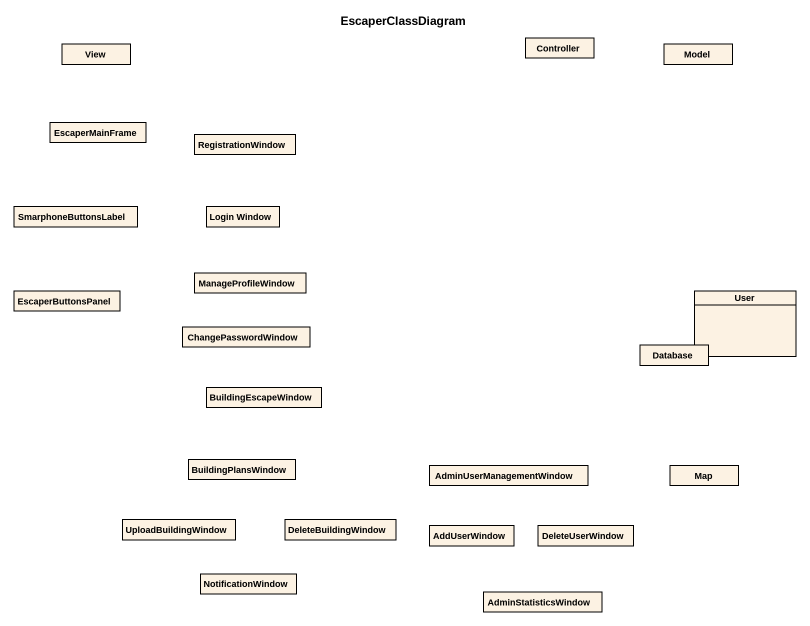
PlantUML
@startuml
title EscaperClassDiagram
hide circle
hide empty members
class View
class Controller
class Model
class EscaperMainFrame
class RegistrationWindow
class SmarphoneButtonsLabel
class "Login Window" as Login_Window
class EscaperButtonsPanel
class ManageProfileWindow
class User
class ChangePasswordWindow
class "Database" as Database_
class BuildingEscapeWindow
class BuildingPlansWindow
class AdminUserManagementWindow
class "Map" as Map_
class UploadBuildingWindow
class DeleteBuildingWindow
class AddUserWindow
class DeleteUserWindow
class NotificationWindow
class AdminStatisticsWindow
@enduml
